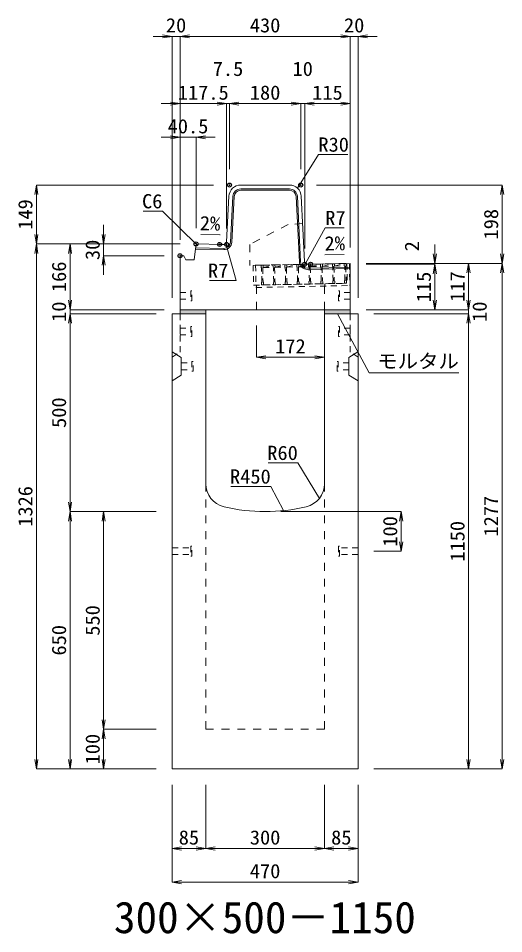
# Model space of a CAD drawing. Units: millimetres at full size. Extents: x -22536 to 51867, y -19720 to 38340.
# Drawn here: x 9276 to 10503, y -12286 to -9974 of the extents above; entities that cross this region are included whole.
import ezdxf
from ezdxf.enums import TextEntityAlignment as Align

# ---------------------------------------------------------------- set-up
doc = ezdxf.new("R2010")
doc.units = ezdxf.units.MM
doc.header["$LTSCALE"] = 20
doc.header["$PDMODE"] = 32
doc.header["$PDSIZE"] = 10
doc.linetypes.add('USER1', pattern=[2, 1, -1])
doc.linetypes.add('USER2', pattern=[1.35, 0.75, -0.6])
for name, color, linetype, lineweight in [('インサート', 3, 'USER2', 9), ('グレーチング', 7, 'USER2', 5), ('モルタル', 7, 'Continuous', 9), ('受枠', 3, 'USER2', 9), ('寸法線', 7, 'Continuous', 13), ('引出線', 4, 'Continuous', 13), ('本体', 2, 'Continuous', 13), ('目地', 132, 'Continuous', 5)]:
    doc.layers.add(name, color=color, linetype=linetype, lineweight=lineweight)
doc.layers.add('作業エリア', color=11, linetype='Continuous')
doc.layers.add('文字', color=7, linetype='Continuous')
doc.styles.add('ＭＳ 明朝', font='')
doc.styles.get('ＭＳ 明朝').set_extended_font_data('MS Mincho')

# ---------------------------------------------------------------- blocks, each defined once
blk = doc.blocks.new('open_arrow')
at = {"color": 0, "linetype": 'Continuous', "lineweight": -2}
blk.add_lwpolyline([(7.5, 1.25), (0, 0), (7.5, -1.25)], dxfattribs=at)

msp = doc.modelspace()

# ---------------------------------------------------------------- hatches: boundary and pattern name
at = {"layer": 'モルタル'}
for points in [[(9750, -10720), (9750, -10710), (9685, -10710), (9685, -10720)], [(10115, -10720), (10115, -10710), (10050, -10710), (10050, -10720)]]:
    msp.add_hatch(color=256, dxfattribs=at).paths.add_polyline_path(points)

# ---------------------------------------------------------------- linework, layer by layer
at = {"layer": 'インサート'}
for p, q in [((9685, -10666.5), (9712, -10666.5)), ((9685, -10666.5), (9685, -10683.5)), ((9685, -10683.5), (9712, -10683.5)), ((9715, -10662.5), (9712, -10662.5)), ((9712, -10662.5), (9712, -10687.5)), ((9715, -10687.5), (9715, -10662.5)), ((10085, -10662.5), (10088, -10662.5)), ((10085, -10687.5), (10085, -10662.5)), ((10088, -10662.5), (10088, -10687.5)), ((10115, -10666.5), (10088, -10666.5)), ((10115, -10683.5), (10088, -10683.5)), ((10115, -10666.5), (10115, -10683.5)), ((9712, -10687.5), (9715, -10687.5)), ((10088, -10687.5), (10085, -10687.5)), ((9715, -10752.5), (9712, -10752.5)), ((9712, -10752.5), (9712, -10777.5)), ((9715, -10777.5), (9715, -10752.5)), ((10085, -10752.5), (10088, -10752.5)), ((10085, -10777.5), (10085, -10752.5)), ((10088, -10752.5), (10088, -10777.5)), ((9685, -10756.5), (9712, -10756.5)), ((9685, -10756.5), (9685, -10773.5)), ((9685, -10773.5), (9712, -10773.5)), ((10115, -10756.5), (10088, -10756.5)), ((10115, -10773.5), (10088, -10773.5)), ((10115, -10756.5), (10115, -10773.5)), ((9712, -10777.5), (9715, -10777.5)), ((10088, -10777.5), (10085, -10777.5)), ((9688.2, -10844.5), (9715.2, -10844.5)), ((9688.2, -10844.5), (9688.2, -10861.5)), ((9718.2, -10840.5), (9715.2, -10840.5)), ((9715.2, -10840.5), (9715.2, -10865.5)), ((9718.2, -10865.5), (9718.2, -10840.5)), ((10081.8, -10840.5), (10084.8, -10840.5)), ((10081.8, -10865.5), (10081.8, -10840.5)), ((10084.8, -10840.5), (10084.8, -10865.5)), ((10111.8, -10844.5), (10084.8, -10844.5)), ((10111.8, -10844.5), (10111.8, -10861.5)), ((9688.2, -10861.5), (9715.2, -10861.5)), ((9715.2, -10865.5), (9718.2, -10865.5)), ((10084.8, -10865.5), (10081.8, -10865.5)), ((10111.8, -10861.5), (10084.8, -10861.5)), ((9715, -11307.5), (9712, -11307.5)), ((9712, -11307.5), (9712, -11332.5)), ((9715, -11332.5), (9715, -11307.5)), ((10088, -11307.5), (10085, -11307.5)), ((10085, -11307.5), (10085, -11332.5)), ((10088, -11332.5), (10088, -11307.5)), ((9665, -11311.5), (9712, -11311.5)), ((9665, -11311.5), (9665, -11328.5)), ((9665, -11328.5), (9712, -11328.5)), ((10135, -11311.5), (10088, -11311.5)), ((10135, -11328.5), (10088, -11328.5)), ((10135, -11328.5), (10135, -11311.5)), ((9712, -11332.5), (9715, -11332.5)), ((10085, -11332.5), (10088, -11332.5))]:
    msp.add_line(p, q, dxfattribs=at)
at = {"layer": 'グレーチング'}
for p, q in [((9889.92, -10597.5), (10104.88, -10593.2)), ((9895.04, -10603.4), (9919.92, -10596.9)), ((9895.04, -10603.4), (9920.04, -10602.9)), ((9925.04, -10602.8), (9949.91, -10596.3)), ((9925.04, -10602.8), (9950.03, -10602.3)), ((9955.03, -10602.2), (9979.91, -10595.7)), ((9955.03, -10602.2), (9980.03, -10601.7)), ((9985.03, -10601.6), (10009.9, -10595.1)), ((9985.03, -10601.6), (10010.02, -10601.1)), ((10015.02, -10601), (10039.89, -10594.5)), ((10015.02, -10601), (10040.01, -10600.5)), ((10045.01, -10600.4), (10069.89, -10593.9)), ((10045.01, -10600.4), (10070.01, -10599.9)), ((10075.01, -10599.8), (10099.88, -10593.3)), ((10075.01, -10599.8), (10100, -10599.3)), ((9890.92, -10647.49), (10105.88, -10643.19))]:
    msp.add_line(p, q, dxfattribs=at)
for points in [[(9889.92, -10597.5), (9894.92, -10597.4), (9895.04, -10603.4), (9894.06, -10604.42), (9894.78, -10640.41), (9895.8, -10641.39), (9895.92, -10647.39), (9890.92, -10647.49), (9890.8, -10641.49), (9891.78, -10640.47), (9891.06, -10604.48), (9890.04, -10603.5)], [(9919.92, -10596.9), (9924.92, -10596.8), (9925.04, -10602.8), (9924.06, -10603.82), (9924.78, -10639.81), (9925.8, -10640.79), (9925.92, -10646.79), (9920.92, -10646.89), (9920.8, -10640.89), (9921.78, -10639.87), (9921.06, -10603.88), (9920.04, -10602.9)], [(9949.91, -10596.3), (9954.91, -10596.2), (9955.03, -10602.2), (9954.05, -10603.22), (9954.77, -10639.21), (9955.79, -10640.19), (9955.91, -10646.19), (9950.91, -10646.29), (9950.79, -10640.29), (9951.77, -10639.27), (9951.05, -10603.28), (9950.03, -10602.3)], [(9979.91, -10595.7), (9984.91, -10595.6), (9985.03, -10601.6), (9984.05, -10602.62), (9984.77, -10638.61), (9985.79, -10639.59), (9985.91, -10645.59), (9980.91, -10645.69), (9980.79, -10639.69), (9981.77, -10638.67), (9981.05, -10602.68), (9980.03, -10601.7)], [(10009.9, -10595.1), (10014.9, -10595), (10015.02, -10601), (10014.04, -10602.02), (10014.76, -10638.01), (10015.78, -10638.99), (10015.9, -10644.99), (10010.9, -10645.09), (10010.78, -10639.09), (10011.76, -10638.07), (10011.04, -10602.08), (10010.02, -10601.1)], [(10039.89, -10594.5), (10044.89, -10594.4), (10045.01, -10600.4), (10044.03, -10601.42), (10044.75, -10637.41), (10045.77, -10638.39), (10045.89, -10644.39), (10040.89, -10644.49), (10040.77, -10638.49), (10041.75, -10637.47), (10041.03, -10601.48), (10040.01, -10600.5)], [(10069.89, -10593.9), (10074.89, -10593.8), (10075.01, -10599.8), (10074.03, -10600.82), (10074.75, -10636.81), (10075.77, -10637.79), (10075.89, -10643.79), (10070.89, -10643.89), (10070.77, -10637.89), (10071.75, -10636.87), (10071.03, -10600.88), (10070.01, -10599.9)], [(10099.88, -10593.3), (10104.88, -10593.2), (10105, -10599.2), (10104.02, -10600.22), (10104.74, -10636.21), (10105.76, -10637.19), (10105.88, -10643.19), (10100.88, -10643.29), (10100.76, -10637.29), (10101.74, -10636.27), (10101.02, -10600.28), (10100, -10599.3)]]:
    msp.add_lwpolyline(points, close=True, dxfattribs=at)
at = {"layer": 'モルタル'}
for points in [[(9685, -10710), (9750, -10710), (9750, -10720), (9685, -10720)], [(10050, -10710), (10115, -10710), (10115, -10720), (10050, -10720)]]:
    msp.add_lwpolyline(points, close=True, dxfattribs=at)
at = {"layer": '作業エリア'}
for p in [(9810, -10395), (9990, -10395), (9725.5, -10543.81), (9785, -10545), (9802.5, -10545), (9685, -10573.81), (10000, -10595), (10015, -10595)]:
    msp.add_point(p, dxfattribs=at)
at = {"layer": '受枠'}
for p, q in [((9869.93, -10597.9), (10112.88, -10593.04)), ((9869.93, -10597.9), (9870.93, -10647.89)), ((9875.93, -10597.78), (9877.05, -10653.77)), ((10106.88, -10593.16), (10107.88, -10643.15)), ((10112.88, -10593.04), (10114, -10649.03)), ((9870.93, -10647.89), (10107.88, -10643.15)), ((9877.05, -10653.77), (10114, -10649.03)), ((10050.89, -10644.29), (10051.01, -10650.29))]:
    msp.add_line(p, q, dxfattribs=at)
at = {"layer": '寸法線'}
for p, q in [((9733, -10019.42), (9617, -10019.42)), ((9665, -10680), (9665, -10019.42)), ((9685, -10019.42), (10115, -10019.42)), ((9685, -10533.81), (9685, -10019.42)), ((9685, -10533.81), (9685, -10019.42)), ((10067, -10019.42), (10183, -10019.42)), ((10115, -10553), (10115, -10019.42)), ((10115, -10553), (10115, -10019.42)), ((10135, -10680), (10135, -10019.42)), ((9637, -10189.42), (9802.5, -10189.42)), ((9685, -10533.81), (9685, -10189.42)), ((9754.5, -10189.42), (9858, -10189.42)), ((9802.5, -10505), (9802.5, -10189.42)), ((9802.5, -10505), (9802.5, -10189.42)), ((9810, -10355), (9810, -10189.42)), ((9810, -10189.42), (9990, -10189.42)), ((9810, -10355), (9810, -10189.42)), ((9942, -10189.42), (10048, -10189.42)), ((9990, -10355), (9990, -10189.42)), ((9990, -10355), (9990, -10189.42)), ((10000, -10555), (10000, -10189.42)), ((10000, -10189.42), (10115, -10189.42)), ((10000, -10555), (10000, -10189.42)), ((10115, -10553), (10115, -10189.42)), ((9637, -10274.42), (9773.5, -10274.42)), ((9685, -10533.81), (9685, -10274.42)), ((9725.5, -10503.81), (9725.5, -10274.42)), ((9322.06, -10395), (9322.06, -10543.81)), ((9770, -10395), (9322.06, -10395)), ((10030, -10395), (10498.78, -10395)), ((10498.78, -10395), (10498.78, -10593)), ((9492.06, -10495.81), (9492.06, -10621.81)), ((9685.5, -10543.81), (9322.06, -10543.81)), ((9322.06, -11870), (9322.06, -10543.81)), ((9685.5, -10543.81), (9322.06, -10543.81)), ((9407.06, -10543.81), (9407.06, -10710)), ((9685.5, -10543.81), (9407.06, -10543.81)), ((9685.5, -10543.81), (9492.06, -10543.81)), ((10328.78, -10545), (10328.78, -10643)), ((9645, -10573.81), (9492.06, -10573.81)), ((10155, -10593), (10328.78, -10593)), ((10155, -10593), (10413.78, -10593)), ((10155, -10593), (10498.78, -10593)), ((10155, -10593), (10498.78, -10593)), ((10155, -10595), (10328.78, -10595)), ((10155, -10595), (10328.78, -10595)), ((10328.78, -10595), (10328.78, -10710)), ((10413.78, -10593), (10413.78, -10710)), ((10498.78, -10593), (10498.78, -11870)), ((9407.06, -10662), (9407.06, -10768)), ((10413.78, -10662), (10413.78, -10768)), ((9645, -10710), (9407.06, -10710)), ((9645, -10710), (9407.06, -10710)), ((9625, -10720), (9407.06, -10720)), ((9407.06, -10720), (9407.06, -11220)), ((9625, -10720), (9407.06, -10720)), ((10155, -10710), (10328.78, -10710)), ((10155, -10710), (10413.78, -10710)), ((10155, -10710), (10413.78, -10710)), ((10175, -10720), (10413.78, -10720)), ((10175, -10720), (10413.78, -10720)), ((10413.78, -10720), (10413.78, -11870)), ((9878, -10750), (9878, -10830.23)), ((9878, -10830.23), (10050, -10830.23)), ((9625, -11220), (9407.06, -11220)), ((9407.06, -11870), (9407.06, -11220)), ((9625, -11220), (9407.06, -11220)), ((9492.06, -11220), (9492.06, -11770)), ((9625, -11220), (9492.06, -11220)), ((9940, -11220), (10243.78, -11220)), ((10243.78, -11220), (10243.78, -11320)), ((10175, -11320), (10243.78, -11320)), ((9625, -11770), (9492.06, -11770)), ((9492.06, -11770), (9492.06, -11870)), ((9625, -11770), (9492.06, -11770)), ((9625, -11870), (9322.06, -11870)), ((9625, -11870), (9407.06, -11870)), ((9625, -11870), (9492.06, -11870)), ((10175, -11870), (10413.78, -11870)), ((10175, -11870), (10498.78, -11870)), ((9665, -11910), (9665, -12071.16)), ((9665, -11910), (9665, -12156.16)), ((9750, -11910), (9750, -12071.16)), ((9750, -11910), (9750, -12071.16)), ((10050, -11910), (10050, -12071.16)), ((10050, -11910), (10050, -12071.16)), ((10135, -11910), (10135, -12071.16)), ((10135, -11910), (10135, -12156.16)), ((9665, -12071.16), (9750, -12071.16)), ((9750, -12071.16), (10050, -12071.16)), ((10050, -12071.16), (10135, -12071.16)), ((9665, -12156.16), (10135, -12156.16))]:
    msp.add_line(p, q, dxfattribs=at)
at = {"layer": '引出線'}
for points in [[(9982.14, -10403.26), (10034.6, -10317.93), (10109.27, -10317.93)], [(9728.13, -10546.85), (9640.5, -10461.04), (9592.16, -10461.04)], [(9786.1, -10520.96), (9737.36, -10519.98), (9786.11, -10520.96)], [(10001.83, -10593.07), (10051.86, -10503.47), (10099.79, -10503.47)], [(9800.67, -10543.07), (9827.18, -10636.44), (9759.25, -10636.44)], [(10050.86, -10571.41), (10099.57, -10570.44), (10050.83, -10571.41)], [(10082.5, -10720), (10163.13, -10869.03), (10389.05, -10869.03)], [(10037.07, -11186.68), (9982.66, -11096.79), (9907.98, -11096.79)], [(9946.44, -11217.6), (9914.22, -11156.45), (9813.21, -11156.45)]]:
    msp.add_lwpolyline(points, dxfattribs=at)
at = {"layer": '本体'}
for p, q in [((9838.54, -10395), (9961.46, -10395)), ((9802.83, -10538.35), (9808.57, -10423.5)), ((9999.67, -10588.35), (9991.43, -10423.5)), ((9724.76, -10549.76), (9731.5, -10543.93)), ((9731.5, -10543.93), (9785, -10545)), ((9785, -10545), (9795.84, -10545)), ((9724.76, -10549.76), (9720.5, -10583.81)), ((9685, -10710), (9685, -10573.81)), ((9695, -10573.81), (9685, -10573.81)), ((9700, -10583.81), (9695, -10573.81)), ((9720.5, -10583.81), (9700, -10583.81)), ((10015, -10595), (10006.66, -10595)), ((10115, -10593), (10015, -10595)), ((10115, -10710), (10115, -10593)), ((9665, -10720), (9665, -11870)), ((9665, -10720), (9750, -10720)), ((9685, -10710), (10115, -10710)), ((9750, -10720), (9750, -11149.47)), ((10050, -10720), (10135, -10720)), ((10050, -10720), (10050, -11149.47)), ((10135, -10720), (10135, -11870)), ((9665, -11870), (10135, -11870))]:
    msp.add_line(p, q, dxfattribs=at)
at = {"layer": '本体', "linetype": 'USER1'}
for p, q in [((9958, -10495), (9861, -10545)), ((9994.85, -10492), (9958, -10495)), ((9861, -10545), (9861, -10598.08)), ((10015, -10595), (9861, -10598.08)), ((9878, -10710), (9878, -10647.75)), ((10050, -10710), (10050, -10644.31))]:
    msp.add_line(p, q, dxfattribs=at)
at = {"layer": '本体', "linetype": 'USER2', "lineweight": 9}
for p, q in [((9685, -10817), (9685, -10720)), ((10115, -10817), (10115, -10720)), ((9665, -10829.5), (9685, -10817)), ((10135, -10829.5), (10115, -10817))]:
    msp.add_line(p, q, dxfattribs=at)
at = {"layer": '本体', "lineweight": 9}
for p, q in [((9665, -10816), (9688.2, -10830.5)), ((10134.58, -10816.26), (10111.8, -10830.5)), ((9688.2, -10830.5), (9688.2, -10875.5)), ((10111.8, -10830.5), (10111.8, -10875.5)), ((9688.2, -10875.5), (9665, -10890)), ((10111.8, -10875.5), (10135, -10890))]:
    msp.add_line(p, q, dxfattribs=at)
at = {"layer": '本体', "linetype": 'USER1', "lineweight": 15}
for p, q in [((9750, -11149.47), (9750, -11770)), ((10050, -11149.47), (10050, -11770)), ((9750, -11770), (10050, -11770))]:
    msp.add_line(p, q, dxfattribs=at)
at = {"layer": '本体'}
for centre, radius, start, end in [((9838.54, -10425), 30, 90, 177.13759), ((9961.46, -10425), 30, 2.86241, 90), ((9795.84, -10538), 7, 270, 357.13759), ((10006.66, -10588), 7, 182.86241, 270), ((9810, -11149.47), 60, 180, 256.65764), ((9990, -11149.47), 60, 283.34236, 0), ((9900, -10770), 450, 256.65764, 283.34236)]:
    msp.add_arc(centre, radius, start, end, dxfattribs=at)
at = {"layer": '目地'}
for p, q in [((9838.54, -10405), (9961.46, -10405)), ((9812.81, -10539.06), (9818.56, -10424)), ((9815.81, -10539.21), (9821.56, -10424.15)), ((9838.54, -10408), (9961.46, -10408)), ((9978.44, -10424.15), (9986.69, -10589.16)), ((9981.44, -10424), (9989.69, -10589.01)), ((9723.88, -10556.78), (9795.43, -10558.21)), ((9724.25, -10553.79), (9795.49, -10555.21)), ((10007.01, -10605.16), (10115, -10603)), ((10007.07, -10608.16), (10115, -10606))]:
    msp.add_line(p, q, dxfattribs=at)
for centre, radius, start, end in [((9838.54, -10425), 20, 90, 177.13759), ((9961.46, -10425), 20, 2.86241, 90), ((9838.54, -10425), 17, 90, 177.13759), ((9961.46, -10425), 17, 2.86241, 90), ((9795.83, -10538.22), 20, 268.85424, 357.13759), ((9795.83, -10538.22), 17, 268.85424, 357.13759), ((10006.67, -10588.17), 20, 182.86241, 271.14576), ((10006.67, -10588.17), 17, 182.86241, 271.14576)]:
    msp.add_arc(centre, radius, start, end, dxfattribs=at)

# ---------------------------------------------------------------- block references
at = {"layer": '寸法線', "xscale": 3.2, "yscale": 3.2}
for p, rotation in [((9665, -10019.42), 180), ((10115, -10019.42), 180), ((10115, -10019.42), 180), ((9685, -10189.42), 180), ((9802.5, -10189.42), 180), ((9802.5, -10189.42), 180), ((9990, -10189.42), 180), ((9990, -10189.42), 180), ((10115, -10189.42), 180), ((9685, -10274.42), 180), ((9322.06, -10395), 270), ((10498.78, -10395), 270), ((9322.06, -10543.81), 90), ((9492.06, -10543.81), 90), ((9322.06, -10543.81), 270), ((9407.06, -10543.81), 270), ((9492.06, -10573.81), 270), ((10328.78, -10593), 90), ((10498.78, -10593), 90), ((10328.78, -10595), 270), ((10328.78, -10595), 270), ((10413.78, -10593), 270), ((10498.78, -10593), 270), ((9407.06, -10710), 90), ((9407.06, -10710), 90), ((10328.78, -10710), 90), ((10413.78, -10710), 90), ((10413.78, -10710), 90), ((9407.06, -10720), 270), ((9407.06, -10720), 270), ((10413.78, -10720), 270), ((10413.78, -10720), 270), ((10050, -10830.23), 180), ((9407.06, -11220), 90), ((9407.06, -11220), 270), ((9492.06, -11220), 270), ((10243.78, -11220), 270), ((10243.78, -11320), 90), ((9492.06, -11770), 90), ((9492.06, -11770), 270), ((9322.06, -11870), 90), ((9407.06, -11870), 90), ((9492.06, -11870), 90), ((10413.78, -11870), 90), ((10498.78, -11870), 90), ((9750, -12071.16), 180), ((10050, -12071.16), 180), ((10135, -12071.16), 180), ((10135, -12156.16), 180)]:
    msp.add_blockref('open_arrow', p, dxfattribs=dict(at, rotation=rotation))
for p in [(9685, -10019.42), (9685, -10019.42), (10135, -10019.42), (9810, -10189.42), (9810, -10189.42), (10000, -10189.42), (10000, -10189.42), (9725.5, -10274.42), (9878, -10830.23), (9665, -12071.16), (9750, -12071.16), (10050, -12071.16), (9665, -12156.16)]:
    msp.add_blockref('open_arrow', p, dxfattribs=at)
at = {"layer": '引出線', "xscale": 0.0533, "yscale": 0.0533}
for p, rotation in [((9982.14, -10403.26), 58.4), ((9786.1, -10520.96), 178.9), ((9800.67, -10543.07), 285.9), ((9728.13, -10546.85), 135.6), ((10050.86, -10571.41), 1.1), ((10001.83, -10593.07), 60.8), ((10082.5, -10720), 298.4), ((10037.07, -11186.68), 121.2), ((9946.44, -11217.6), 117.8)]:
    msp.add_blockref('open_arrow', p, dxfattribs=dict(at, rotation=rotation))

# ---------------------------------------------------------------- texts
at = {"layer": '寸法線', "style": 'ＭＳ 明朝', "width": 1.05}
for s, p in [('20', (9675, -9991.42)), ('430', (9900, -9991.42)), ('20', (10125, -9991.42)), ('7.5', (9806.25, -10101.42)), ('10', (9995, -10101.42)), ('117.5', (9743.75, -10161.42)), ('180', (9900, -10161.42)), ('115', (10057.5, -10161.42)), ('40.5', (9705.25, -10246.42)), ('172', (9964, -10802.23)), ('85', (9707.5, -12043.16)), ('300', (9900, -12043.16)), ('85', (10092.5, -12043.16)), ('470', (9900, -12128.16))]:
    msp.add_text(s, height=36.03, dxfattribs=at).set_placement(p, align=Align.MIDDLE_CENTER)
for s, p in [('149', (9294.06, -10469.41)), ('198', (10470.78, -10494)), ('30', (9464.06, -10558.81)), ('2', (10270.78, -10549.66)), ('166', (9379.06, -10626.91)), ('115', (10300.78, -10652.5)), ('117', (10385.78, -10651.5)), ('10', (9379.06, -10715)), ('10', (10441.78, -10715)), ('500', (9379.06, -10970)), ('1326', (9294.06, -11206.91)), ('1277', (10470.78, -11231.5)), ('100', (10215.78, -11270)), ('1150', (10385.78, -11295)), ('550', (9464.06, -11495)), ('650', (9379.06, -11545)), ('100', (9464.06, -11820))]:
    msp.add_text(s, height=36.03, rotation=90, dxfattribs=at).set_placement(p, align=Align.MIDDLE_CENTER)
at = {"layer": '引出線', "style": 'ＭＳ 明朝', "width": 1.05}
for s, p in [('R30', (10034.6, -10274.73)), ('R7', (10051.86, -10460.27)), ('モルタル', (10183.13, -10821.92))]:
    msp.add_text(s, height=36.03, dxfattribs=at).set_placement(p, align=Align.TOP_LEFT)
for s, p in [('C6', (9640.5, -10417.84)), ('R7', (9807.18, -10593.24)), ('R60', (9982.66, -11053.59)), ('R450', (9914.22, -11113.25))]:
    msp.add_text(s, height=36.03, dxfattribs=at).set_placement(p, align=Align.TOP_RIGHT)
msp.add_text('2%', height=36.03, rotation=358.854, dxfattribs=at).set_placement((9787.05, -10474.06), align=Align.TOP_RIGHT)
msp.add_text('2%', height=36.03, rotation=1.146, dxfattribs=at).set_placement((10049.89, -10524.52), align=Align.TOP_LEFT)
at = {"layer": '文字', "style": 'ＭＳ 明朝'}
msp.add_text('300×500－1150', height=80.06, dxfattribs=at).set_placement((9899.52, -12244.97), align=Align.MIDDLE_CENTER)

doc.saveas('drawing.dxf')
